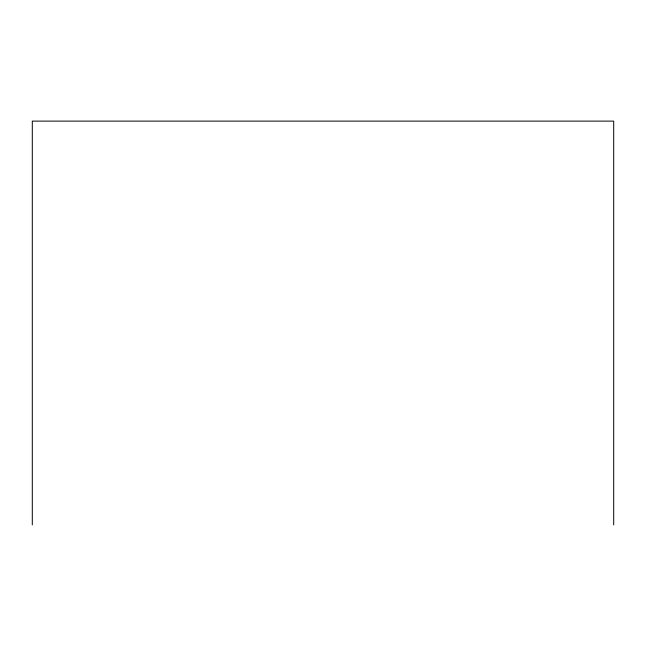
<?xml version="1.0" encoding="UTF-8"?>
<svg xmlns="http://www.w3.org/2000/svg" width="646" height="646" viewBox="0 0 646 646"><rect width="100%" height="100%" fill="white"/><g stroke="black" fill="none" stroke-linecap="round" stroke-linejoin="round"><path stroke-width="0.97" d="M613.7 524.883L613.7 121.117L32.3 121.117L32.3 524.883"/></g></svg>
